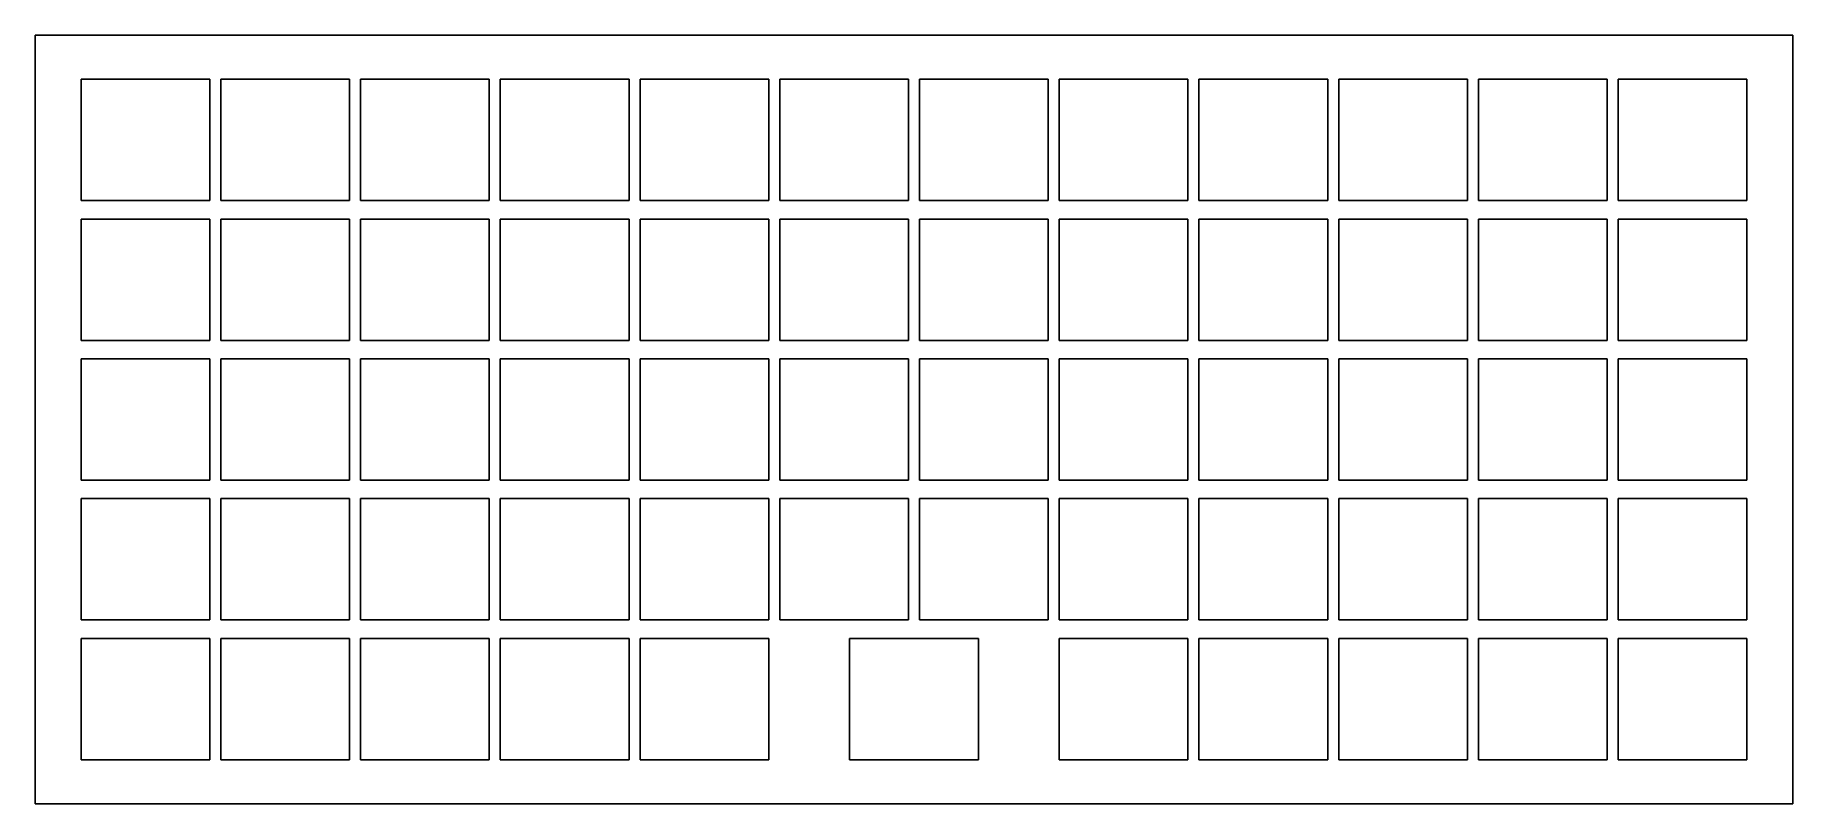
# Model space of a CAD drawing. Header units: millimetres. Extents: x -15 to 224, y -14 to 90.
import ezdxf

# ---------------------------------------------------------------- set-up
doc = ezdxf.new("R2010")
doc.units = ezdxf.units.MM

msp = doc.modelspace()

# ---------------------------------------------------------------- linework, layer by layer
for p, q in [((-15, -14.25), (-15, 90.25)), ((-15, 90.25), (224, 90.25)), ((224, -14.25), (224, 90.25)), ((8.75, 84.25), (-8.75, 84.25)), ((-8.75, 84.25), (-8.75, 67.75)), ((8.75, 67.75), (8.75, 84.25)), ((27.75, 84.25), (10.25, 84.25)), ((10.25, 84.25), (10.25, 67.75)), ((27.75, 67.75), (27.75, 84.25)), ((46.75, 84.25), (29.25, 84.25)), ((29.25, 84.25), (29.25, 67.75)), ((46.75, 67.75), (46.75, 84.25)), ((65.75, 84.25), (48.25, 84.25)), ((48.25, 84.25), (48.25, 67.75)), ((65.75, 67.75), (65.75, 84.25)), ((84.75, 84.25), (67.25, 84.25)), ((67.25, 84.25), (67.25, 67.75)), ((84.75, 67.75), (84.75, 84.25)), ((103.75, 84.25), (86.25, 84.25)), ((86.25, 84.25), (86.25, 67.75)), ((103.75, 67.75), (103.75, 84.25)), ((122.75, 84.25), (105.25, 84.25)), ((105.25, 84.25), (105.25, 67.75)), ((122.75, 67.75), (122.75, 84.25)), ((141.75, 84.25), (124.25, 84.25)), ((124.25, 84.25), (124.25, 67.75)), ((141.75, 67.75), (141.75, 84.25)), ((160.75, 84.25), (143.25, 84.25)), ((143.25, 84.25), (143.25, 67.75)), ((160.75, 67.75), (160.75, 84.25)), ((179.75, 84.25), (162.25, 84.25)), ((162.25, 84.25), (162.25, 67.75)), ((179.75, 67.75), (179.75, 84.25)), ((198.75, 84.25), (181.25, 84.25)), ((181.25, 84.25), (181.25, 67.75)), ((198.75, 67.75), (198.75, 84.25)), ((217.75, 84.25), (200.25, 84.25)), ((200.25, 84.25), (200.25, 67.75)), ((217.75, 67.75), (217.75, 84.25)), ((-8.75, 67.75), (8.75, 67.75)), ((10.25, 67.75), (27.75, 67.75)), ((29.25, 67.75), (46.75, 67.75)), ((48.25, 67.75), (65.75, 67.75)), ((67.25, 67.75), (84.75, 67.75)), ((86.25, 67.75), (103.75, 67.75)), ((105.25, 67.75), (122.75, 67.75)), ((124.25, 67.75), (141.75, 67.75)), ((143.25, 67.75), (160.75, 67.75)), ((162.25, 67.75), (179.75, 67.75)), ((181.25, 67.75), (198.75, 67.75)), ((200.25, 67.75), (217.75, 67.75)), ((8.75, 65.25), (-8.75, 65.25)), ((-8.75, 65.25), (-8.75, 48.75)), ((8.75, 48.75), (8.75, 65.25)), ((27.75, 65.25), (10.25, 65.25)), ((10.25, 65.25), (10.25, 48.75)), ((27.75, 48.75), (27.75, 65.25)), ((46.75, 65.25), (29.25, 65.25)), ((29.25, 65.25), (29.25, 48.75)), ((46.75, 48.75), (46.75, 65.25)), ((65.75, 65.25), (48.25, 65.25)), ((48.25, 65.25), (48.25, 48.75)), ((65.75, 48.75), (65.75, 65.25)), ((84.75, 65.25), (67.25, 65.25)), ((67.25, 65.25), (67.25, 48.75)), ((84.75, 48.75), (84.75, 65.25)), ((103.75, 65.25), (86.25, 65.25)), ((86.25, 65.25), (86.25, 48.75)), ((103.75, 48.75), (103.75, 65.25)), ((122.75, 65.25), (105.25, 65.25)), ((105.25, 65.25), (105.25, 48.75)), ((122.75, 48.75), (122.75, 65.25)), ((141.75, 65.25), (124.25, 65.25)), ((124.25, 65.25), (124.25, 48.75)), ((141.75, 48.75), (141.75, 65.25)), ((160.75, 65.25), (143.25, 65.25)), ((143.25, 65.25), (143.25, 48.75)), ((160.75, 48.75), (160.75, 65.25)), ((179.75, 65.25), (162.25, 65.25)), ((162.25, 65.25), (162.25, 48.75)), ((179.75, 48.75), (179.75, 65.25)), ((198.75, 65.25), (181.25, 65.25)), ((181.25, 65.25), (181.25, 48.75)), ((198.75, 48.75), (198.75, 65.25)), ((217.75, 65.25), (200.25, 65.25)), ((200.25, 65.25), (200.25, 48.75)), ((217.75, 48.75), (217.75, 65.25)), ((-8.75, 48.75), (8.75, 48.75)), ((10.25, 48.75), (27.75, 48.75)), ((29.25, 48.75), (46.75, 48.75)), ((48.25, 48.75), (65.75, 48.75)), ((67.25, 48.75), (84.75, 48.75)), ((86.25, 48.75), (103.75, 48.75)), ((105.25, 48.75), (122.75, 48.75)), ((124.25, 48.75), (141.75, 48.75)), ((143.25, 48.75), (160.75, 48.75)), ((162.25, 48.75), (179.75, 48.75)), ((181.25, 48.75), (198.75, 48.75)), ((200.25, 48.75), (217.75, 48.75)), ((8.75, 46.25), (-8.75, 46.25)), ((-8.75, 46.25), (-8.75, 29.75)), ((8.75, 29.75), (8.75, 46.25)), ((27.75, 46.25), (10.25, 46.25)), ((10.25, 46.25), (10.25, 29.75)), ((27.75, 29.75), (27.75, 46.25)), ((46.75, 46.25), (29.25, 46.25)), ((29.25, 46.25), (29.25, 29.75)), ((46.75, 29.75), (46.75, 46.25)), ((65.75, 46.25), (48.25, 46.25)), ((48.25, 46.25), (48.25, 29.75)), ((65.75, 29.75), (65.75, 46.25)), ((84.75, 46.25), (67.25, 46.25)), ((67.25, 46.25), (67.25, 29.75)), ((84.75, 29.75), (84.75, 46.25)), ((103.75, 46.25), (86.25, 46.25)), ((86.25, 46.25), (86.25, 29.75)), ((103.75, 29.75), (103.75, 46.25)), ((122.75, 46.25), (105.25, 46.25)), ((105.25, 46.25), (105.25, 29.75)), ((122.75, 29.75), (122.75, 46.25)), ((141.75, 46.25), (124.25, 46.25)), ((124.25, 46.25), (124.25, 29.75)), ((141.75, 29.75), (141.75, 46.25)), ((160.75, 46.25), (143.25, 46.25)), ((143.25, 46.25), (143.25, 29.75)), ((160.75, 29.75), (160.75, 46.25)), ((179.75, 46.25), (162.25, 46.25)), ((162.25, 46.25), (162.25, 29.75)), ((179.75, 29.75), (179.75, 46.25)), ((198.75, 46.25), (181.25, 46.25)), ((181.25, 46.25), (181.25, 29.75)), ((198.75, 29.75), (198.75, 46.25)), ((217.75, 46.25), (200.25, 46.25)), ((200.25, 46.25), (200.25, 29.75)), ((217.75, 29.75), (217.75, 46.25)), ((-8.75, 29.75), (8.75, 29.75)), ((10.25, 29.75), (27.75, 29.75)), ((29.25, 29.75), (46.75, 29.75)), ((48.25, 29.75), (65.75, 29.75)), ((67.25, 29.75), (84.75, 29.75)), ((86.25, 29.75), (103.75, 29.75)), ((105.25, 29.75), (122.75, 29.75)), ((124.25, 29.75), (141.75, 29.75)), ((143.25, 29.75), (160.75, 29.75)), ((162.25, 29.75), (179.75, 29.75)), ((181.25, 29.75), (198.75, 29.75)), ((200.25, 29.75), (217.75, 29.75)), ((8.75, 27.25), (-8.75, 27.25)), ((-8.75, 27.25), (-8.75, 10.75)), ((8.75, 10.75), (8.75, 27.25)), ((27.75, 27.25), (10.25, 27.25)), ((10.25, 27.25), (10.25, 10.75)), ((27.75, 10.75), (27.75, 27.25)), ((46.75, 27.25), (29.25, 27.25)), ((29.25, 27.25), (29.25, 10.75)), ((46.75, 10.75), (46.75, 27.25)), ((65.75, 27.25), (48.25, 27.25)), ((48.25, 27.25), (48.25, 10.75)), ((65.75, 10.75), (65.75, 27.25)), ((84.75, 27.25), (67.25, 27.25)), ((67.25, 27.25), (67.25, 10.75)), ((84.75, 10.75), (84.75, 27.25)), ((103.75, 27.25), (86.25, 27.25)), ((86.25, 27.25), (86.25, 10.75)), ((103.75, 10.75), (103.75, 27.25)), ((122.75, 27.25), (105.25, 27.25)), ((105.25, 27.25), (105.25, 10.75)), ((122.75, 10.75), (122.75, 27.25)), ((141.75, 27.25), (124.25, 27.25)), ((124.25, 27.25), (124.25, 10.75)), ((141.75, 10.75), (141.75, 27.25)), ((160.75, 27.25), (143.25, 27.25)), ((143.25, 27.25), (143.25, 10.75)), ((160.75, 10.75), (160.75, 27.25)), ((179.75, 27.25), (162.25, 27.25)), ((162.25, 27.25), (162.25, 10.75)), ((179.75, 10.75), (179.75, 27.25)), ((198.75, 27.25), (181.25, 27.25)), ((181.25, 27.25), (181.25, 10.75)), ((198.75, 10.75), (198.75, 27.25)), ((217.75, 27.25), (200.25, 27.25)), ((200.25, 27.25), (200.25, 10.75)), ((217.75, 10.75), (217.75, 27.25)), ((-8.75, 10.75), (8.75, 10.75)), ((10.25, 10.75), (27.75, 10.75)), ((29.25, 10.75), (46.75, 10.75)), ((48.25, 10.75), (65.75, 10.75)), ((67.25, 10.75), (84.75, 10.75)), ((86.25, 10.75), (103.75, 10.75)), ((105.25, 10.75), (122.75, 10.75)), ((124.25, 10.75), (141.75, 10.75)), ((143.25, 10.75), (160.75, 10.75)), ((162.25, 10.75), (179.75, 10.75)), ((181.25, 10.75), (198.75, 10.75)), ((200.25, 10.75), (217.75, 10.75)), ((8.75, 8.25), (-8.75, 8.25)), ((-8.75, 8.25), (-8.75, -8.25)), ((8.75, -8.25), (8.75, 8.25)), ((27.75, 8.25), (10.25, 8.25)), ((10.25, 8.25), (10.25, -8.25)), ((27.75, -8.25), (27.75, 8.25)), ((46.75, 8.25), (29.25, 8.25)), ((29.25, 8.25), (29.25, -8.25)), ((46.75, -8.25), (46.75, 8.25)), ((65.75, 8.25), (48.25, 8.25)), ((48.25, 8.25), (48.25, -8.25)), ((65.75, -8.25), (65.75, 8.25)), ((84.75, 8.25), (67.25, 8.25)), ((67.25, 8.25), (67.25, -8.25)), ((84.75, -8.25), (84.75, 8.25)), ((113.25, 8.25), (95.75, 8.25)), ((95.75, 8.25), (95.75, -8.25)), ((113.25, -8.25), (113.25, 8.25)), ((141.75, 8.25), (124.25, 8.25)), ((124.25, 8.25), (124.25, -8.25)), ((141.75, -8.25), (141.75, 8.25)), ((160.75, 8.25), (143.25, 8.25)), ((143.25, 8.25), (143.25, -8.25)), ((160.75, -8.25), (160.75, 8.25)), ((179.75, 8.25), (162.25, 8.25)), ((162.25, 8.25), (162.25, -8.25)), ((179.75, -8.25), (179.75, 8.25)), ((198.75, 8.25), (181.25, 8.25)), ((181.25, 8.25), (181.25, -8.25)), ((198.75, -8.25), (198.75, 8.25)), ((217.75, 8.25), (200.25, 8.25)), ((200.25, 8.25), (200.25, -8.25)), ((217.75, -8.25), (217.75, 8.25)), ((-8.75, -8.25), (8.75, -8.25)), ((10.25, -8.25), (27.75, -8.25)), ((29.25, -8.25), (46.75, -8.25)), ((48.25, -8.25), (65.75, -8.25)), ((67.25, -8.25), (84.75, -8.25)), ((95.75, -8.25), (113.25, -8.25)), ((124.25, -8.25), (141.75, -8.25)), ((143.25, -8.25), (160.75, -8.25)), ((162.25, -8.25), (179.75, -8.25)), ((181.25, -8.25), (198.75, -8.25)), ((200.25, -8.25), (217.75, -8.25)), ((-15, -14.25), (224, -14.25))]:
    msp.add_line(p, q)

doc.saveas('drawing.dxf')
